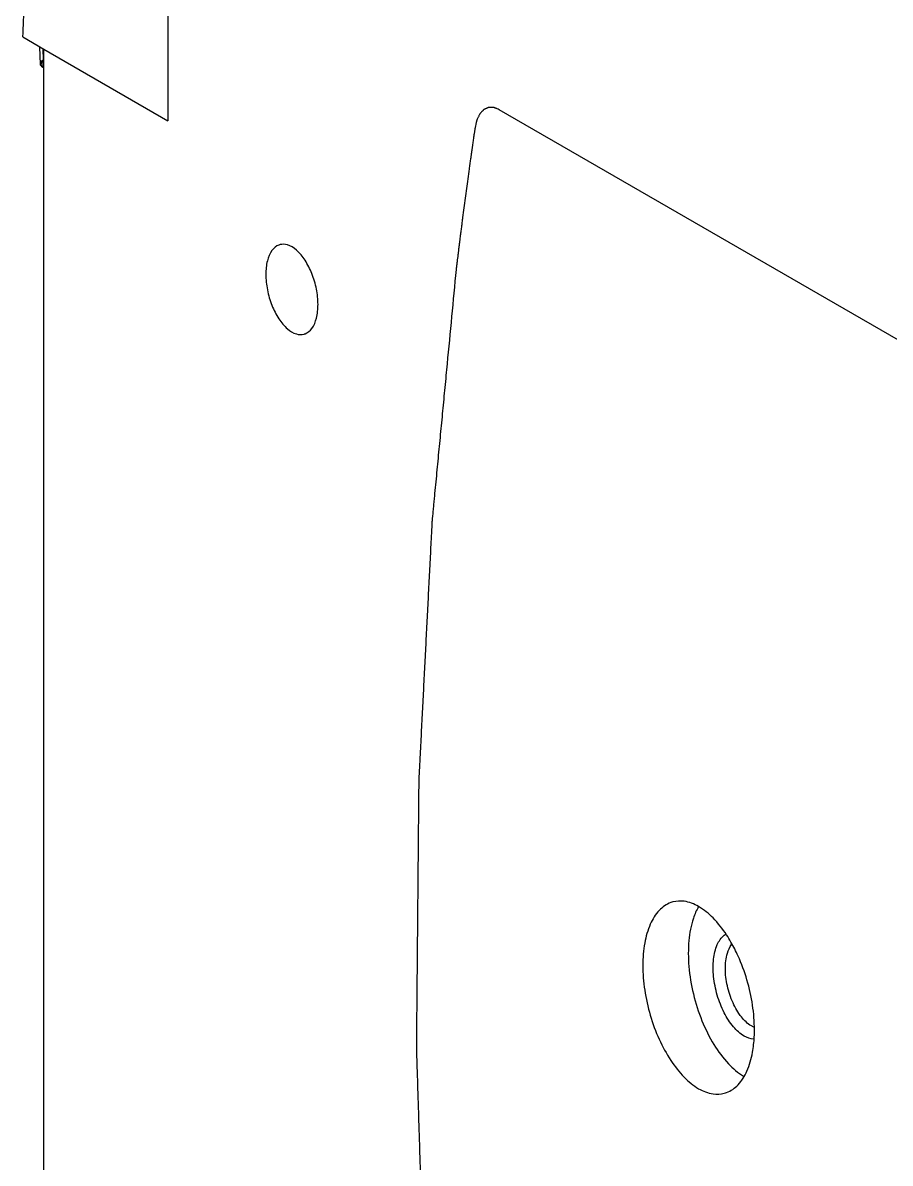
# Model space of a CAD drawing. Extents: x -77 to 255, y -304 to -148.
# Drawn here: x -44.78 to -25.09, y -228.01 to -202.11 of the extents above; entities that cross this region are included whole.
import ezdxf

# ---------------------------------------------------------------- set-up
doc = ezdxf.new("R2010")
doc.units = 0
doc.header["$LTSCALE"] = 1.21
doc.header["$MEASUREMENT"] = 0
doc.layers.get('0').update_dxf_attribs({"linetype": 'CONTINUOUS'})

msp = doc.modelspace()

# ---------------------------------------------------------------- linework, layer by layer
for p, q in [((-41.48442608173949, -200.7886803843687), (-41.48442608173949, -204.3324028905087)), ((-44.77777621079949, -202.4275504467287), (-44.29915737631947, -202.7039930332887)), ((-44.37509391989948, -203.0555648599887), (-44.38982527473948, -202.6516247052087)), ((-44.32256765969947, -202.7075148474287), (-44.31390200265949, -202.9451308796887)), ((-44.29916597167949, -235.5242410350287), (-44.29916597167949, -202.7066614074287)), ((-44.29916597167949, -202.7066614074287), (-41.48442608173949, -204.3324028905087)), ((-44.35683111669948, -203.0887043111087), (-44.29916597167949, -203.1285949399887)), ((-44.34143920691949, -203.0950119108887), (-44.31686126775946, -203.1163530442286)), ((-11.19419006085948, -217.2281415389087), (-33.96062881541948, -204.0786693263487))]:
    msp.add_line(p, q)
for points, start_tangent, end_tangent in [([(-44.77771942655949, -202.4275897532287), (-44.74209231721949, -201.6805333428487), (-44.70646103465947, -200.9321974049287), (-44.67088568797948, -200.1838411597087)], (0.04767366455512462, 0.998862964428998), (0.04744646910741213, 0.9988737821012419)), ([(-44.37662367553949, -203.0076274857087), (-44.37683044931947, -203.0068614979087), (-44.36257563149948, -202.9837447623287), (-44.31390200519948, -202.9451308822287)], (-0.2993416200790049, 0.9541460027105269), (0.8140732729430562, 0.580762177039604)), ([(-44.37502970361948, -203.0560778104487), (-44.37504132411948, -203.0513551859087), (-44.37221544711949, -203.0350023331687)], (-0.04615216177416506, 0.9989344212527523), (0.2811947446989758, 0.9596507258131356)), ([(-44.35686726089949, -203.0886734501086), (-44.37068970975949, -203.0734490711087), (-44.37502970361948, -203.0560778104487)], (-0.8183206539588241, 0.5747619570782347), (-0.04615217114789628, 0.998934420819673)), ([(-44.37221544711949, -203.0350023331687), (-44.36754334317948, -203.0222736184687), (-44.36571560489949, -203.0181982875287)], (0.2811947658423206, 0.9596507196177589), (0.4220627294269037, 0.9065666287861651)), ([(-44.36571560489949, -203.0181982875287), (-44.34715330267949, -202.9865870502687)], (0.4220627367880669, 0.906566625359089), (0.570506314871421, 0.821293214809322)), ([(-44.34817837047947, -203.0286000320287), (-44.34206938345949, -203.0882128363487)], (-0.1655819130688047, -0.9861960403816652), (0.4586289054029191, -0.888627890136766)), ([(-44.34682318649948, -203.0215169499287), (-44.34817837047947, -203.0286000320287)], (-0.2098651056611008, -0.9777303500586729), (-0.1655817454341831, -0.986196068527435)), ([(-44.34715330267949, -202.9865870502687), (-44.31390200265949, -202.9451308796887)], (0.570506349360279, 0.8212931908518464), (0.6677208501605969, 0.7444117585455041)), ([(-44.31390200519948, -202.9451308822287), (-44.34682318649948, -203.0215169499287)], (-0.509801894830611, -0.8602918272464981), (-0.2098652128683017, -0.977730327047158)), ([(-44.34206938345949, -203.0882128363487), (-44.31668682309947, -203.1161055059887)], (0.4586289150314659, -0.8886278851673859), (0.8174168048556323, -0.5760466709734628)), ([(-33.96062881541948, -204.0786693263487, 9.56103553118), (-34.00740453339949, -204.0602198128286, 9.49424562158), (-34.03079239111949, -204.0509950560687, 9.46085066932), (-34.05418024883949, -204.0417702993087, 9.427455714519999), (-34.06587418023949, -204.0371579209286, 9.41075823712), (-34.07756810909947, -204.0325455425487, 9.39406075972), (-34.08341507225947, -204.0302393520887, 9.38571202102), (-34.08630395649948, -204.0294652134287, 9.3814307037), (-34.08912364351949, -204.0294489802887, 9.376935485359999), (-34.0947630175595, -204.0294165190887, 9.36794504614), (-34.1004023890595, -204.0293840578887, 9.35895460946), (-34.12295988267948, -204.0292542080087, 9.32299285766), (-34.14551737375947, -204.0291243581287, 9.2870311084), (-34.16807486737949, -204.0289945107887, 9.251069356599999), (-34.19063235845948, -204.0288646609087, 9.21510760734), (-34.1962717324995, -204.0288321997087, 9.206117168119999), (-34.20191110399946, -204.0287997359687, 9.19712673144), (-34.20473079101947, -204.0287835053686, 9.1926315131), (-34.20733024987948, -204.0295260540487, 9.1881631705), (-34.21230893943948, -204.0317699256087, 9.17925336612), (-34.22226631855949, -204.0362576712687, 9.161433754819999), (-34.23222369513948, -204.0407454169287, 9.14361414606), (-34.25213845337947, -204.0497209082486, 9.107974925999999), (-34.27205320907947, -204.0586964021087, 9.0723357034), (-34.28201058819948, -204.0631841477687, 9.05451609464), (-34.29196796477947, -204.0676718934287, 9.03669648334), (-34.30192534389948, -204.0721596390887, 9.01887687458), (-34.30690403345949, -204.0744035106487, 9.00996706766), (-34.30939337823946, -204.0755254489687, 9.005512166739999), (-34.31188272301949, -204.0766473847487, 9.00105726328), (-34.31399157325947, -204.0788848859887, 8.9967324256), (-34.3161004260395, -204.0811223872287, 8.99240758792), (-34.32031813159949, -204.0855973897087, 8.9837579151), (-34.32875353763947, -204.0945473946687, 8.96645856438), (-34.33718894621947, -204.1034974021687, 8.94915921366), (-34.3456243547995, -204.1124474071287, 8.93185986548), (-34.36249517195949, -204.1303474170487, 8.89726116658), (-34.37936598657947, -204.1482474295087, 8.86266246768), (-34.3878013951595, -204.1571974344687, 8.84536311696), (-34.3962368037395, -204.1661474394287, 8.82806376878), (-34.40045450675947, -204.1706224419086, 8.819414093419999), (-34.40238005027948, -204.1731718754687, 8.81524843754), (-34.40393897527949, -204.1763451711287, 8.81140114018), (-34.40705682527948, -204.1826917624487, 8.80370655054), (-34.41017467527948, -204.1890383537687, 8.79601195836), (-34.42264607527949, -204.2144247165087, 8.76523359472), (-34.4351174752795, -204.2398110817887, 8.734455228539998), (-34.44758887527948, -204.2651974470687, 8.7036768649), (-34.46006027527949, -204.2905838098087, 8.67289850126), (-34.46317812527948, -204.2969304011287, 8.665203909079999), (-34.46629597527948, -204.3032769924486, 8.657509316899999), (-34.46785490027949, -204.3064502881087, 8.653662022079999), (-34.46902817453949, -204.3102176796087, 8.65017621498), (-34.47098907485949, -204.3183465635287, 8.6435660885), (-34.47491087803948, -204.3346043288287, 8.63034583808), (-34.47883267867948, -204.3508620966687, 8.617125587659999), (-34.48667628249947, -204.3833776272687, 8.59068508428), (-34.49451988631949, -204.4158931604087, 8.564244583439999), (-34.51020709141949, -204.4809242241487, 8.511363576679999)], (-0.5595067816891656, 0.2206834771966156, -0.7989061047058303), (-0.1839639650226418, -0.7626196781264908, -0.6201358610074054)), ([(-34.67715229727946, -205.6518591187487, 7.743641855839999), (-34.73626939011947, -206.0892974310686, 7.46202589634), (-34.76532369573948, -206.3084748692687, 7.32182688794), (-34.79404168503947, -206.5279566426487, 7.182034617359999), (-34.80814826591947, -206.6379244415087, 7.112444388239999), (-34.82225484679947, -206.7478922403687, 7.04285416166), (-34.83627723429947, -206.8579352308487, 6.97336618278), (-34.8432042308595, -206.9130319177087, 6.938724446119999), (-34.85013122995949, -206.9681286045687, 6.90408270946), (-34.85705822651948, -207.0232252914286, 6.8694409728), (-34.86052172479947, -207.0507736335887, 6.85212010574), (-34.86398522561947, -207.0783219782887, 6.83479923614), (-34.86571697475949, -207.0920961493686, 6.82613880134), (-34.86744872389949, -207.1058703204486, 6.817478366540001), (-34.86831459973948, -207.1127574059887, 6.813148151679999), (-34.86880262517948, -207.1166787900687, 6.81069056706), (-34.86940082565948, -207.1215558567687, 6.807648030599999), (-34.8705972291595, -207.1313099927087, 6.801562960219999), (-34.87179363519948, -207.1410641261087, 6.795477889839999), (-34.87418644219949, -207.1605723929086, 6.78330774908), (-34.87657924919949, -207.1800806597087, 6.771137605779999), (-34.8813648657395, -207.2190971933087, 6.746797324259999), (-34.88615048227948, -207.2581137269086, 6.722457040199999), (-34.89093609881948, -207.2971302605087, 6.698116756139999), (-34.90050732935947, -207.3751633302487, 6.649436190559999), (-34.91964979297947, -207.5312294671887, 6.552075059399999)], (-0.1135472526336767, -0.8348614302991109, -0.5386217723210482), (-0.1035071640448069, -0.8438810964705175, -0.5264512912047219)), ([(-38.9363336290395, -207.1448283857887), (-38.96620785681949, -207.1536533084487), (-39.12247929941947, -207.2776760525287), (-39.22592040317949, -207.5103607789287), (-39.26150853367949, -207.8200557856487)], (-0.9738618393898649, -0.2271411846851847), (0, -1)), ([(-38.07651261817949, -208.5044874190687), (-38.11210075121949, -208.1536823243887), (-38.21554185497948, -207.8015062774087), (-38.37181329503949, -207.4969645700087), (-38.56728195921949, -207.2679191860887), (-38.77073919263947, -207.1504060683087), (-38.9363336290395, -207.1448283857887)], (0, 1), (-0.9738618391967007, -0.2271411855133707)), ([(-34.94097569139947, -207.7087885456487, 6.442028644999999), (-35.04362370301948, -208.7801714092287, 5.81957804332), (-35.14627171717947, -209.8515542728087, 5.1971274391), (-35.19759572171949, -210.3872457033287, 4.88590213826), (-35.24891972879948, -210.9229371363887, 4.57467683742), (-35.30024373587949, -211.4586285669087, 4.26345153658), (-35.35156774041948, -211.9943199999687, 3.95222623574), (-35.4028917474995, -212.5300114304887, 3.6410009349), (-35.42855375103949, -212.7978571457487, 3.485388284479999), (-35.44138475153949, -212.9317800046487, 3.407581958), (-35.45421575203949, -213.0657028635487, 3.32977563406), (-35.46704675507948, -213.1996257199087, 3.25196930758), (-35.47987775557948, -213.3335485788087, 3.17416298364), (-35.48308550633948, -213.3670292941687, 3.15471140202), (-35.48629325709948, -213.4005100069886, 3.1352598204), (-35.48789713247947, -213.4172503646687, 3.12553402832), (-35.48902062781949, -213.4343579987287, 3.1164180623), (-35.49078723845949, -213.4689405381487, 3.0987959487), (-35.49432046227949, -213.5381056220687, 3.06355172404), (-35.49785368609949, -213.6072707034486, 3.02830749938), (-35.50492013119947, -213.7456008687487, 2.95781904752), (-35.51198657629948, -213.8839310315087, 2.8873305982), (-35.52611946903949, -214.1605913621087, 2.74635369702), (-35.54025236177949, -214.4372516927087, 2.60537679838), (-35.55438525197948, -214.7139120207687, 2.4643998972), (-35.58265103745947, -215.2672326794287, 2.18244609738), (-35.6109168203995, -215.8205533380887, 1.90049229502), (-35.63918260333946, -216.3738739967487, 1.6185384952), (-35.66744838881948, -216.9271946554087, 1.33658469284), (-35.69571417175948, -217.4805153140687, 1.05463089302), (-35.72397995723946, -218.0338359727287, 0.7726770932), (-35.73811284743948, -218.3104963033287, 0.6317001920199999), (-35.75224574017949, -218.5871566313887, 0.4907232908399999), (-35.76637863291947, -218.8638169619887, 0.34974638966), (-35.77344507801948, -219.0021471272887, 0.27925794034), (-35.78051152311949, -219.1404772900486, 0.20876949102), (-35.78404474693949, -219.2096423739687, 0.17352526636), (-35.78757797075949, -219.2788074553487, 0.13828103916), (-35.78934458139949, -219.3133899973087, 0.1206589281), (-35.78998640129947, -219.3308395610887, 0.11216569642), (-35.79014525543948, -219.3486057155487, 0.10430811752), (-35.79046295863949, -219.3841380219287, 0.08859295972), (-35.7907806643795, -219.4196703283087, 0.07287780192), (-35.79205148225947, -219.5617995512887, 0.01001716818), (-35.79332230267948, -219.7039287768087, -0.05284346555999999), (-35.79459312055948, -219.8460580023287, -0.11570409676), (-35.79586393843948, -219.9881872278486, -0.1785647305), (-35.79840557673947, -220.2724456763487, -0.30428599544), (-35.80348885079948, -220.8409625758887, -0.5557285278599999), (-35.80857212739949, -221.4094794754287, -0.80717106028), (-35.81365540145947, -221.9779963775087, -1.0586135927), (-35.81873867805947, -222.5465132770487, -1.31005612258), (-35.82382195211949, -223.1150301765887, -1.561498655), (-35.82890522617947, -223.6835470761287, -1.81294118742), (-35.83144686447949, -223.9678055246287, -1.93866245236), (-35.83398850277948, -224.2520639756687, -2.0643837173), (-35.83653014107949, -224.5363224241687, -2.19010498478), (-35.83907177683949, -224.8205808752087, -2.31582624972), (-35.84034259725948, -224.9627101007287, -2.37868688346), (-35.84161341513948, -225.1048393262487, -2.4415475172), (-35.84224882407949, -225.1759039364687, -2.4729778328), (-35.8428842330195, -225.2469685492287, -2.5044081484), (-35.84351964195949, -225.3180331619887, -2.53583846654), (-35.84383734769949, -225.3535654683687, -2.55155362434), (-35.84399619929948, -225.3713316228287, -2.55941120324), (-35.84415505343949, -225.3890977747487, -2.56726878214), (-35.84358875281947, -225.4072606924487, -2.57413833406), (-35.84302245219948, -225.4254236076086, -2.58100788598), (-35.84188985349948, -225.4617494430087, -2.59474698982), (-35.83962465609949, -225.5344011087287, -2.62222519496), (-35.8373594586995, -225.6070527769887, -2.64970340264), (-35.83509425875948, -225.6797044427086, -2.67718160778), (-35.83056386395947, -225.8250077766887, -2.73213802314), (-35.82603346661949, -225.9703111106687, -2.78709443596), (-35.81697267447947, -226.2609177786287, -2.89700726414), (-35.80791188233948, -226.5515244465887, -3.00692008978), (-35.79885109019949, -226.8421311145487, -3.11683291796), (-35.78979029805947, -227.1327377825087, -3.2267457436), (-35.7716687112395, -227.7139511184286, -3.44657139742), (-35.75354712695946, -228.2951644543487, -3.66639705124), (-35.73542554013949, -228.8763777902687, -3.886222705059999), (-35.71730395585948, -229.4575911261887, -4.10604835888), (-35.69918237157947, -230.0388044621087, -4.3258740127), (-35.6810607847595, -230.6200177980287, -4.54569966652), (-35.67199999261948, -230.9106244659887, -4.6556124947), (-35.66746959781949, -231.0559277999687, -4.71056890752), (-35.66293920047949, -231.2012311339487, -4.765525320339999), (-35.65840880313948, -231.3465344679287, -4.8204817357), (-35.65387840833949, -231.4918378019087, -4.87543814852), (-35.6527458096395, -231.5281636347686, -4.88917725236), (-35.65161321093947, -231.5644894676287, -4.9029163562), (-35.65104691031948, -231.5826523853287, -4.90978590558), (-35.64999883519948, -231.6010265700687, -4.91597663742), (-35.64742091299948, -231.6379862040487, -4.9276792734), (-35.6422650685995, -231.7119054694687, -4.95108454536), (-35.6371092216595, -231.7858247374287, -4.97448981986), (-35.62679753285948, -231.9336632733487, -5.021300366319999), (-35.61648584151948, -232.0815018067287, -5.06811091532), (-35.59586245883946, -232.3771788785687, -5.16173200824), (-35.57523907615948, -232.6728559478687, -5.2553531037), (-35.55461569601948, -232.9685330171687, -5.34897419662), (-35.51336893065948, -233.5598871583087, -5.53621638754), (-35.47212216783947, -234.1512412994487, -5.72345857592), (-35.43087540501949, -234.7425954380487, -5.9107007643), (-35.38962863965949, -235.3339495791887, -6.09794295268), (-35.34838187683948, -235.9253037177887, -6.285185141059999), (-35.3071351140195, -236.5166578589287, -6.47242732944), (-35.28651173133949, -236.8123349282287, -6.5660484249), (-35.26588834865947, -237.1080120000686, -6.65966951782), (-35.24526496851948, -237.4036890693687, -6.753290613279999), (-35.2349532771795, -237.5515276027487, -6.800101159740001), (-35.22464158583949, -237.6993661386687, -6.84691170874), (-35.21948574143948, -237.7732854066287, -6.870316980699999), (-35.21432989449949, -237.8472046745887, -6.893722255199999), (-35.21175197229948, -237.8841643085687, -6.905424891179999), (-35.21020840159949, -237.9028466232486, -6.910956348239999), (-35.20815561169948, -237.9219339333087, -6.91584807582), (-35.20405003189947, -237.9601085559687, -6.92563153606), (-35.19994445209949, -237.9982831786287, -6.93541499376), (-35.1835221328995, -238.1509816667287, -6.974548832179999), (-35.16709981623947, -238.3036801573687, -7.01368266806), (-35.15067749703948, -238.4563786454687, -7.052816503939999), (-35.13425517783946, -238.6090771361087, -7.091950339819999), (-35.10141054197948, -238.9144741123087, -7.170218011579999), (-35.03572126771948, -239.5252680697887, -7.326753357639999), (-34.97003199345949, -240.1360620272687, -7.483288701159999), (-34.90434272173948, -240.7468559822086, -7.639824047219999), (-34.83865344747949, -241.3576499396887, -7.79635939328), (-34.77296417321949, -241.9684438971687, -7.952894736799999), (-34.64158562723949, -243.1900318095886, -8.26596542638), (-34.51020707871947, -244.4116197220087, -8.5790361185)], (-0.0825596622274547, -0.8617118375883704, -0.5006362063744116), (0.1036196517459781, -0.9634793252716831, -0.2469221690048596)), ([(-39.26150853367949, -207.8200557856487), (-39.22592040317949, -208.1708608803287), (-39.12247929941947, -208.5230369298487), (-38.96620785681949, -208.8275786347087), (-38.77073919263947, -209.0566240186287), (-38.56728195921949, -209.1741371364087), (-38.39064349359947, -209.1768950226887)], (0, -1), (0.9634886609917513, 0.2677491365818426)), ([(-38.39064349359947, -209.1768950226887), (-38.37181329503949, -209.1708898962687), (-38.21554185497948, -209.0468671547287), (-38.11210075121949, -208.8141824257887), (-38.07651261817949, -208.5044874190687)], (0.9634886608746674, 0.2677491370031662), (0, 1)), ([(-30.01871394335949, -222.0757119199487), (-30.06928602153948, -222.0914856577687), (-30.33164577621949, -222.2686751636886), (-30.53296150007948, -222.5807999166287), (-30.65951385301949, -223.0065891260087), (-30.70267850379949, -223.5170259664487), (-30.65951385301949, -224.0773250084086), (-30.53296150007948, -224.6493027976487), (-30.33164577621949, -225.1939799912487), (-30.06928602153948, -225.6742377429487), (-29.76376161353949, -226.0573472789887), (-29.43589353927948, -226.3172003152887)], (-0.9671026610398761, -0.2543864049228864), (0.8659387148882549, -0.5001501195218068)), ([(-29.43589353927948, -222.1801945557887), (-29.76376161353949, -222.0613065715687), (-30.01871394335949, -222.0757119199487)], (-0.8659387144519063, 0.5001501202772822), (-0.9671026606967595, -0.254386406227315)), ([(-29.43833183767948, -222.1813306469886), (-29.55514378591948, -222.4469416753287)], (-0.5002030452092968, -0.865908143837062), (-0.3151905289378022, -0.9490284139412837)), ([(-28.70232921265949, -222.9859701019687), (-28.80250105701948, -222.8231571281287), (-29.10802546501948, -222.4400475920887), (-29.43589353927948, -222.1801945557887)], (-0.4990184013507349, 0.8665913887832931), (-0.8659387145328565, 0.5001501201371286)), ([(-29.55514378591948, -222.4469416753287), (-29.65672657233948, -222.9531778434487), (-29.65672657233948, -223.5419351495487), (-29.55514378591948, -224.1655159775686), (-29.36020784863949, -224.7734015182087), (-29.08771130955948, -225.3163444988687), (-28.75973021799948, -225.7503589115087), (-28.41421742159949, -226.0336283957687)], (-0.3151905272101329, -0.9490284145150759), (0.860567523680865, -0.5093363693923535)), ([(-28.40283565111949, -225.1209488723887), (-28.64353897209948, -224.9126197792687), (-28.85520991781948, -224.5908115963687), (-29.01231785099948, -224.1943391381087), (-29.09591323879948, -223.7710228397086), (-29.09591323879948, -223.3719208870887), (-29.01231785099948, -223.0451708725687), (-28.85520991781948, -222.8301836647487), (-28.81582770549949, -222.8037971287487)], (-0.8659387148736859, 0.5001501195470311), (0.8635329334061749, 0.504292447814685)), ([(-28.16910857475949, -224.9803689046287), (-28.21227322553948, -224.4200698626687), (-28.33882557847949, -223.8480920734287), (-28.54014129979949, -223.3034148798287), (-28.70232921265949, -222.9859701019687)], (-0.0001565646695599735, 0.9999999877437521), (-0.4990184003010668, 0.8665913893877347)), ([(-28.23754639063948, -224.8927752571086), (-28.46377594579948, -224.6886300773887), (-28.65556410171948, -224.3686057720487), (-28.78371284973947, -223.9814231402687), (-28.82871270639949, -223.5860272254487), (-28.78371284973947, -223.2426134774287), (-28.68858698207949, -223.0412832196887)], (-0.8659387146650653, 0.5001501199082277), (0.6091026637451684, 0.7930913850361383)), ([(-28.17992300575949, -224.9213732491887), (-28.23754639063948, -224.8927752571086)], (-0.9230179268344919, 0.384756945021343), (-0.8659387121023144, 0.500150124345266)), ([(-28.17293755871948, -225.1400485014487), (-28.16910857475949, -224.9803689046287)], (0.0490577062825371, 0.9987959458539548), (-0.0001565647925127177, 0.9999999877437329)), ([(-28.85307313519948, -226.4216829511286), (-28.80250105701948, -226.4059092107686), (-28.54014129979949, -226.2287197048487), (-28.33882557847949, -225.9165949544487), (-28.21227322553948, -225.4908057425287), (-28.17293755871948, -225.1400485014487)], (0.9671026608124612, 0.2543864057874514), (0.04905769965179351, 0.9987959461796362)), ([(-28.18659795049948, -225.1904970111686), (-28.40283565111949, -225.1209488723887)], (-0.9990527335440879, 0.04351592350032063), (-0.8659387157382452, 0.5001501180501694)), ([(-29.43589353927948, -226.3172003152887), (-29.10802546501948, -226.4360882995087), (-28.85307313519948, -226.4216829511286)], (0.8659387144519063, -0.5001501202772822), (0.9671026606967595, 0.254386406227315))]:
    msp.add_spline(points, degree=3, dxfattribs=dict(start_tangent=start_tangent, end_tangent=end_tangent))
for points, end_tangent in [([(-34.51020709649947, -204.4809242546287, 8.51136355636), (-34.51028980397948, -204.4814885359487, 8.51098998586), (-34.51053792133951, -204.4831813799087, 8.5098692769), (-34.51103416113949, -204.4865670703687, 8.507627856440001), (-34.51153040093948, -204.4899527608287, 8.50538643598), (-34.51252287799949, -204.4967241417487, 8.500903592519998), (-34.51351535759949, -204.5034955201286, 8.4964207516), (-34.51550031425947, -204.5170382819687, 8.48745506976), (-34.51748527091948, -204.5305810412687, 8.47848938538), (-34.51947022757949, -204.5441238031087, 8.469523703539998), (-34.52344014089948, -204.5712093217087, 8.45159233732), (-34.5274100542195, -204.5982948428487, 8.433660971099998), (-34.53137996753946, -204.6253803639887, 8.41572960488), (-34.53931979163949, -204.6795514062687, 8.379866872440001), (-34.5472596182795, -204.7337224460087, 8.344004140000001), (-34.55515756031949, -204.7879326449287, 8.3081915243), (-34.56297173061949, -204.8422211596687, 8.27247914716), (-34.57078590345947, -204.8965096744087, 8.236766767479999), (-34.57469298733949, -204.9236539330487, 8.218910577639999), (-34.57860007375947, -204.9507981891487, 8.2010543878), (-34.58250716017949, -204.9779424477887, 8.18319819796), (-34.58446070211949, -204.9915145745687, 8.17427010304), (-34.58641424405948, -205.0050867038887, 8.16534200812), (-34.58836778853947, -205.0186588332087, 8.1564139132), (-34.59032133047947, -205.0322309625287, 8.14748581828), (-34.59129810271946, -205.0390170246487, 8.143021770819999), (-34.59227487495949, -205.0458030893087, 8.13855772336), (-34.59325164465949, -205.0525891539687, 8.134093675899999), (-34.59374003077949, -205.0559821875687, 8.13186165344), (-34.59398422383947, -205.0576787018287, 8.13074564094), (-34.59422841689948, -205.0593752186287, 8.129629628439998), (-34.59430850309948, -205.0599419408886, 8.12925919738), (-34.5945487667795, -205.0616421076687, 8.12814789658), (-34.59502929413947, -205.0650424412287, 8.125925297519998), (-34.59550981895947, -205.0684427722487, 8.123702698459999), (-34.59647087367949, -205.0752434393686, 8.1192574978), (-34.5974319258595, -205.0820441039487, 8.114812299679999), (-34.59935403021947, -205.0956454356487, 8.10592190344), (-34.60127613711947, -205.1092467673487, 8.097031504659999), (-34.60319824147948, -205.1228480990487, 8.08814110588), (-34.60704245273948, -205.1500507624487, 8.07036031086), (-34.61088666145949, -205.1772534258487, 8.05257951584), (-34.61473087271949, -205.2044560892487, 8.03479872082), (-34.62241929523947, -205.2588614160487, 7.999237130779999), (-34.63010771521948, -205.3132667428487, 7.96367554074), (-34.63395192647948, -205.3404694062487, 7.945894743179999), (-34.63785326487948, -205.3684320960687, 7.927697438959999), (-34.64571307135947, -205.4251174995887, 7.890886323859999), (-34.67715229727946, -205.6518591187487, 7.743641853299999)], (-0.1155095996869821, -0.8330622842630783, -0.5409849932470729)), ([(-34.91964979805948, -207.5312295154487, 6.552075028919999), (-34.91973310243947, -207.5319231030887, 6.55164515932), (-34.91998301557948, -207.5340038736287, 6.550355553059999), (-34.9204828418595, -207.5381654147087, 6.54777634308), (-34.92098266813949, -207.5423269532486, 6.54519713056), (-34.92198231815948, -207.5506500328686, 6.540038705519999), (-34.9229819681795, -207.5589731124886, 6.53488028302), (-34.92498127075947, -207.5756192717287, 6.52456343294), (-34.92698057333948, -207.5922654284287, 6.5142465854), (-34.92897987591948, -207.6089115876687, 6.503929737859999), (-34.93297848107949, -207.6422039036087, 6.48329604024), (-34.93697708623949, -207.6754962220887, 6.462662345159999), (-34.94097569139947, -207.7087885380287, 6.442028647539999)], (-0.1015608411462526, -0.8455938838155109, -0.524076692097126))]:
    msp.add_spline(points, degree=3, dxfattribs=dict(end_tangent=end_tangent))

doc.saveas('drawing.dxf')
